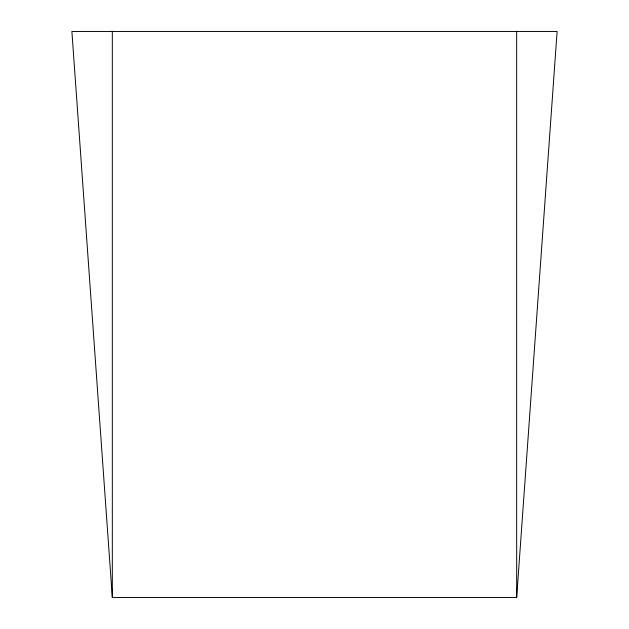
<?xml version="1.0" encoding="UTF-8"?>
<svg xmlns="http://www.w3.org/2000/svg" width="629" height="629" viewBox="0 0 629 629"><rect width="100%" height="100%" fill="white"/><g stroke="black" fill="none" stroke-linecap="round" stroke-linejoin="round"><path stroke-width="0.94" d="M516.676 597.55L557.113 31.45L71.887 31.45L112.324 597.55L516.676 597.55L516.676 31.45M112.324 31.45L112.324 597.55"/></g></svg>
